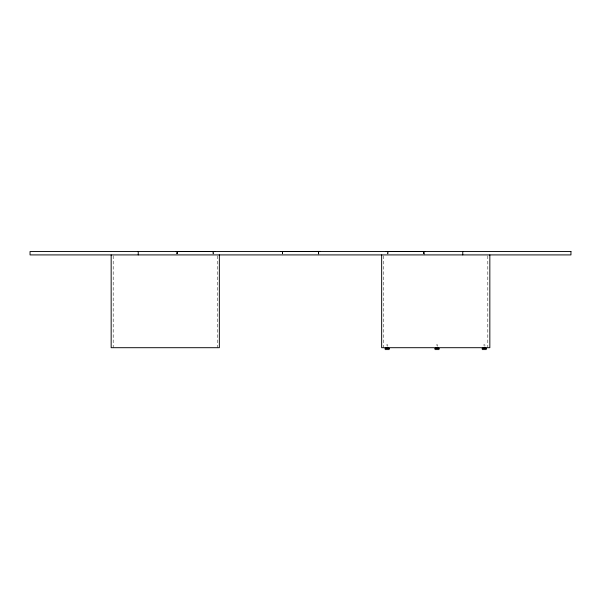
<?xml version="1.0" encoding="UTF-8"?>
<svg xmlns="http://www.w3.org/2000/svg" width="601" height="601" viewBox="0 0 601 601"><rect width="100%" height="100%" fill="white"/><g stroke="black" fill="none" stroke-linecap="round" stroke-linejoin="round"><path stroke-width="0.45" stroke-dasharray="3 2.25" d="M177.077 251.669L177.077 253.93L177.07 252.3M177.077 253.059L177.077 252.63M212.987 253.832L212.987 253.93M212.987 253.059L212.987 252.63M318.462 253.059L318.462 252.63M387.923 253.059L387.923 252.63M423.825 253.059L423.825 252.63M282.65 253.832L282.643 252.3M387.923 253.93L388.021 252.3M423.833 252.3L423.825 253.93L423.825 251.669M423.93 252.3L423.923 253.93L423.825 253.524M177.077 253.524L177.175 253.93L177.167 252.3M318.545 252.3L318.553 253.93L318.455 252.3M282.545 252.3L282.553 253.93L282.553 251.669M212.979 252.3L213.077 253.93M423.923 252.63L423.923 253.059M388.013 252.63L388.013 253.059M388.013 253.832L388.013 253.93M318.553 252.63L318.553 253.059M213.077 252.63L213.077 253.059M177.175 252.63L177.175 253.059M487.809 255.853L487.809 347.701M484.894 346.274L484.894 344.854L483.707 344.854L483.707 346.274M437.618 346.274L437.618 344.854L436.431 344.854L436.431 346.274M424.178 252.382L424.178 254.914M387.795 346.274L387.795 344.854L386.601 344.854L386.601 346.274M387.645 252.382L387.645 254.073M383.686 255.853L383.686 347.701M318.823 252.382L318.823 254.914M282.305 252.382L282.305 254.073M217.314 255.853L217.314 347.701M213.347 252.382L213.347 254.073M176.829 252.382L176.829 254.073M113.191 255.853L113.191 347.701M282.65 252.63L282.553 253.059L282.65 252.63"/><path stroke-width="0.9" d="M320.235 251.413L280.892 251.534M385.399 348.189L388.99 348.189M435.229 348.189L438.82 348.189M482.505 348.189L486.096 348.189M384.91 348.437L386.158 348.437M386.961 348.437L387.87 348.437M388.321 348.437L389.478 348.437M434.741 348.437L435.898 348.437M436.349 348.437L437.258 348.437M438.061 348.437L439.308 348.437M482.017 348.437L483.174 348.437M483.625 348.437L484.534 348.437M485.338 348.437L486.585 348.437M385.113 349.587L389.283 349.587M434.936 349.587L439.106 349.587M482.212 349.587L486.382 349.587M489.838 254.914L489.838 347.701L381.658 347.701L381.658 254.914M462.77 251.534L462.77 254.914M425.583 251.534L386.233 251.534M219.342 254.914L219.342 347.701L111.162 347.701L111.162 254.914M214.76 251.534L175.417 251.534M138.23 251.534L138.23 254.914M570.95 251.534L30.05 251.534L30.05 254.914L570.95 254.914L570.95 251.534"/></g></svg>
